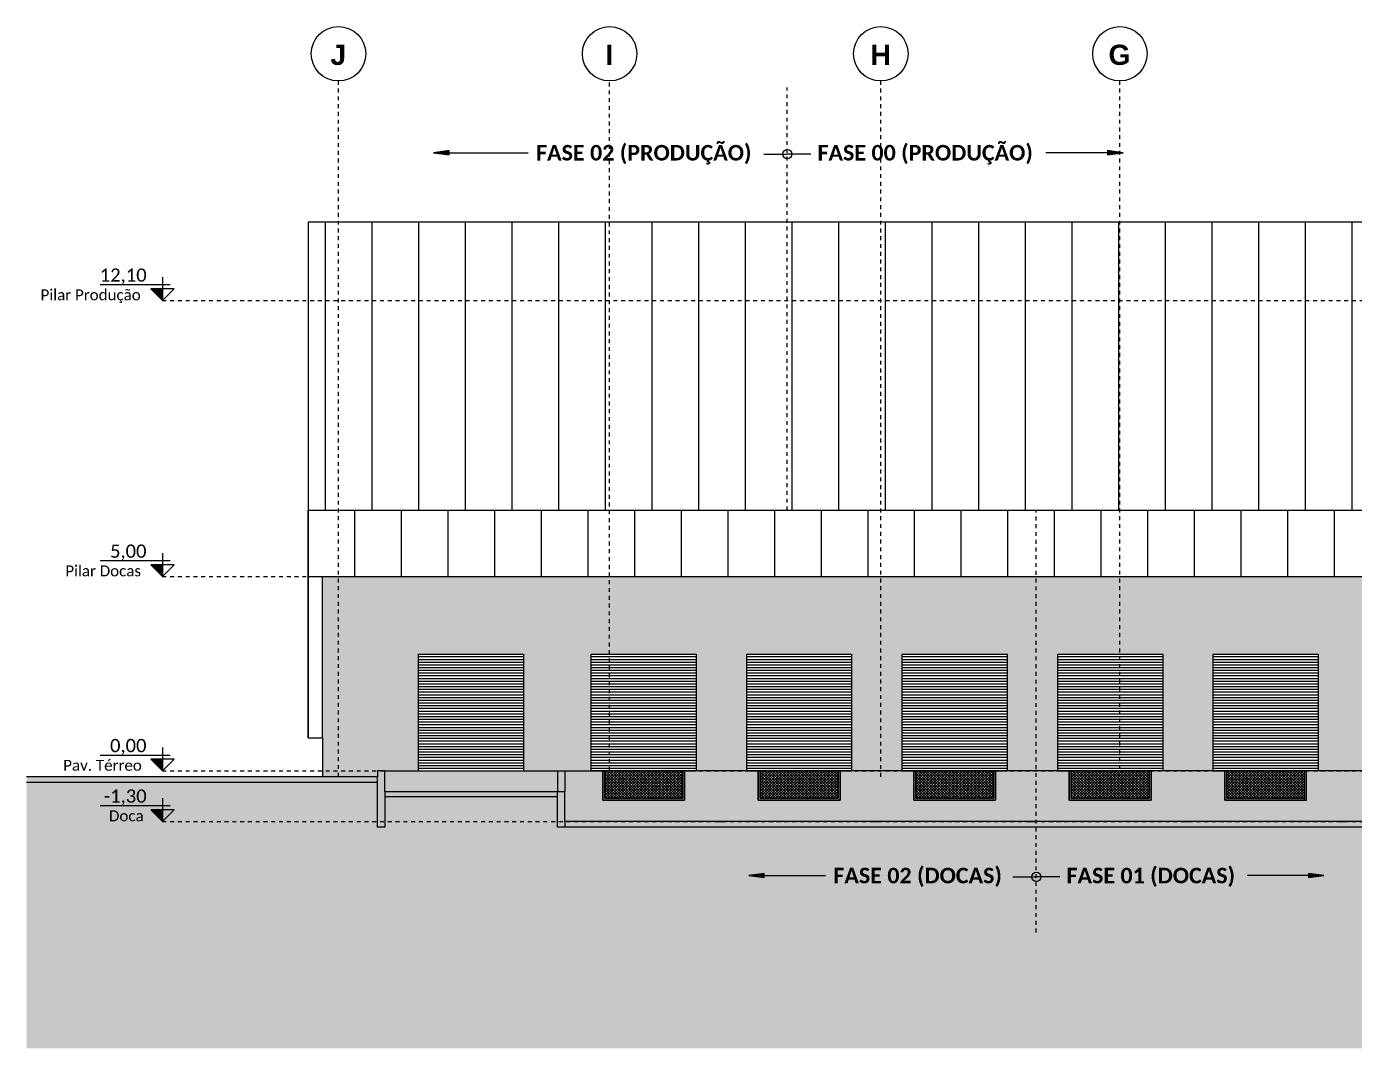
# Model space of a CAD drawing. Header units: metres. Extents: x -3 to 469, y -13 to 19.
# Drawn here: x 355.84 to 389.99, y -7.14 to 19.15 of the extents above; entities that cross this region are included whole.
import ezdxf

# ---------------------------------------------------------------- set-up
doc = ezdxf.new("R2010")
doc.units = ezdxf.units.M
for name, pattern in [('_Tracejado médio', [0.004, 0.003, -0.001]), ('Center', [0.03, 0.012, -0.006, 0.006, -0.006]), ('Grid Line', [0.022225, 0.0127, -0.003175, 0.003175, -0.003175]), ('Grid Line 1_2_', [0.022225, 0.0127, -0.003175, 0.003175, -0.003175])]:
    doc.linetypes.add(name, pattern=pattern)
for name, color, linetype, lineweight in [('A-DETL-1', 7, 'Continuous', 20), ('A-DETL-2', 7, 'Continuous', 15), ('A-DETL-4', 7, 'Continuous', 5), ('A-DETL-5', 7, 'Continuous', 9), ('A-DOOR-HDLN', 7, '_Tracejado médio', 5), ('A-FLOR', 7, 'Continuous', 9), ('A-FLOR-1', 7, 'Continuous', 20), ('A-FLOR-LEVL', 7, 'Continuous', 5), ('A-FLOR-MCUT', 7, 'Continuous', 9), ('A-WALL', 7, 'Continuous', 9), ('A-WALL-2', 7, 'Continuous', 20), ('C-PRKG', 7, 'Continuous', 5), ('G-ANNO-TEXT', 7, 'Continuous', 5), ('I-WALL', 7, 'Continuous', 9), ('Q-SPCQ', 7, 'Continuous', 5), ('S-GRID-IDEN', 7, 'Continuous', 5), ('S-GRID-IDEN-1', 7, 'Continuous', 18)]:
    doc.layers.add(name, color=color, linetype=linetype, lineweight=lineweight)
for name, color, linetype, lineweight, true_color in [('A-DETL-6', 1, 'Grid Line 1_2_', 5, 0xff0000), ('A-DETL-GENF-1', 7, 'Continuous', 5, 0xb8a087), ('A-DOOR-3', 7, 'Continuous', 5, 0x2e2e2e), ('A-FLOR-LEVL-1', 7, 'Continuous', 5, 0x232323), ('A-FLOR-LEVL-2', 7, 'Center', 5, 0x0080c0), ('A-FLOR-PATT-1', 7, 'Continuous', 9, 0x74756c), ('A-FLOR-PATT-10', 7, 'Continuous', 5, 0xdbdad7), ('A-FLOR-PATT-9', 7, 'Continuous', 5, 0x74756c), ('A-WALL-PATT-1', 7, 'Continuous', 5, 0xe3e2df), ('A-WALL-PATT-2', 7, 'Continuous', 5, 0x5f5f5f), ('A-WALL-PATT-3', 7, 'Continuous', 5, 0x515151), ('A-WALL-PATT-5', 7, 'Continuous', 9, 0xe3e2df), ('A-WALL-PATT-8', 7, 'Continuous', 9, 0x74756c), ('Q-SPCQ-1', 7, 'Continuous', 5, 0xd8d6cf), ('Q-SPCQ-2', 7, 'Continuous', 5, 0x292929), ('S-GRID-1', 9, 'Grid Line', 5, 0x808080)]:
    doc.layers.add(name, color=color, linetype=linetype, lineweight=lineweight, true_color=true_color)
doc.styles.add('Arial_B', font='arialbd.ttf', dxfattribs={"height": 0.52})
doc.styles.add('Calibri', font='calibri.ttf', dxfattribs={"height": 0.34})
doc.styles.add('Calibri_1', font='calibri.ttf', dxfattribs={"height": 0.28})
doc.styles.add('Calibri_B', font='calibrib.ttf', dxfattribs={"height": 0.4})
pattern_1 = [(90, (363.078, 0), (-1.2, 7e-17), [])]

# ---------------------------------------------------------------- blocks, each defined once
blk = doc.blocks.new('SPE-___-Niveladora - 2500 x 2050 x 700 mm-4140896-FACHADA 04')
at = {"layer": 'Q-SPCQ-1'}
blk.add_hatch(color=256, dxfattribs=at).paths.add_polyline_path([(-43.071, -0.751), (-40.969, -0.751), (-40.969, 0.002), (-41.02, 0), (-41.02, -0.7), (-43.02, -0.7), (-43.02, 0.002), (-43.071, 0.002), (-43.071, -0.7)])
at = {"layer": 'Q-SPCQ-2'}
h = blk.add_hatch(dxfattribs=at)
h.set_pattern_fill('FP_88', color=256, style=0, pattern_type=2)
h.set_pattern_definition([(45, (-42.02, -0.35), (-0.0353553, 0.0353553), []), (135, (-42.02, -0.35), (-0.0353553, -0.0353553), [])])
h.paths.add_polyline_path([(-42.377, -0.7), (-41.02, -0.7), (-41.02, 0), (-43.02, 0), (-43.02, -0.7)])
at = {"layer": 'Q-SPCQ'}
for p, q in [((-43.02, 0.002), (-43.071, 0.002)), ((-43.071, 0.002), (-43.071, -0.751)), ((-43.02, -0.7), (-43.02, 0.002)), ((-43.02, 0), (-43.02, -0.7)), ((-41.02, 0), (-43.02, 0)), ((-40.969, 0.002), (-41.02, 0.002)), ((-41.02, 0.002), (-41.02, -0.7)), ((-41.02, -0.7), (-41.02, 0)), ((-40.969, -0.751), (-40.969, 0.002)), ((-43.071, -0.751), (-40.969, -0.751)), ((-43.02, -0.7), (-41.02, -0.7)), ((-41.02, -0.7), (-43.02, -0.7))]:
    blk.add_line(p, q, dxfattribs=at)
blk = doc.blocks.new('_DOR-___-PortaAçoEnrolar - 270X300 2-4882972-FACHADA 04')
at = {"layer": 'A-DOOR-3'}
h = blk.add_hatch(dxfattribs=at)
h.set_pattern_fill('FP_90', color=256, style=0, pattern_type=2)
h.set_pattern_definition([(180, (-45.41, 0), (9e-18, 0.07), [])])
h.paths.add_polyline_path([(-44.67, 0), (-44.67, 3), (-47.37, 3), (-47.37, 0), (-44.9692, 0)])
blk = doc.blocks.new('_DOR-___-PortaAçoEnrolar - PF01_2-270X300-4424322-FACHADA 04')
at = {"layer": 'A-DOOR-3'}
h = blk.add_hatch(dxfattribs=at)
h.set_pattern_fill('FP_91', color=256, style=0, pattern_type=2)
h.set_pattern_definition([(180, (-33.41, 0), (9e-18, 0.07), [])])
h.paths.add_polyline_path([(-35.071, 0), (-35.071, 0.002), (-32.67, 0.002), (-32.67, 3), (-35.37, 3), (-35.37, 0)])
blk = doc.blocks.new('Vaga de estacionamento - 400X1800-4454656-FACHADA 04')
at = {"layer": 'C-PRKG'}
for p, q in [((-20.0962, -1.3), (-20.0962, -1.296825)), ((-20.0962, -1.296825), (-19.9946, -1.296825)), ((-19.9946, -1.296825), (-20.0962, -1.296825)), ((-20.0962, -1.296825), (-20.0962, -1.3)), ((-20.0962, -1.3), (-19.9946, -1.3)), ((-19.9946, -1.296825), (-19.9946, -1.3)), ((-19.9946, -1.3), (-19.9946, -1.296825))]:
    blk.add_line(p, q, dxfattribs=at)
blk = doc.blocks.new('Nível - _COTA DE NÍVEL CORTE _Level Heads_-539426-FACHADA 04')
at = {"layer": 'A-FLOR-LEVL-1'}
blk.add_hatch(color=256, dxfattribs=at).paths.add_polyline_path([(-58.399, 0.3), (-58.699, 0.3), (-58.399, 0)])
at = {"layer": 'A-FLOR-LEVL'}
for p, q in [((-58.199, 0.4), (-59.999, 0.4)), ((-58.399, 0.6), (-58.399, 0)), ((-58.099, 0.3), (-58.699, 0.3)), ((-58.699, 0.3), (-58.399, 0)), ((-58.099, 0.3), (-58.399, 0))]:
    blk.add_line(p, q, dxfattribs=at)
blk = doc.blocks.new('Eixo - CABEÇA DE EIXO - PRETO-498843-FACHADA 04')
at = {"layer": 'S-GRID-IDEN-1'}
blk.add_circle((-7.58, 18.445), 0.7, dxfattribs=at)

msp = doc.modelspace()

# ---------------------------------------------------------------- hatches: boundary and pattern name
at = {"layer": 'A-DETL-GENF-1'}
h = msp.add_hatch(dxfattribs=at)
h.set_pattern_fill('FP_98', color=256, style=0, pattern_type=2)
h.set_pattern_definition([(45, (385.194, 0), (0, 1.79605), [1.27, -1.27]), (45, (385.531, -0.3368), (0, 1.79605), [1.27, -1.27]), (45, (385.867, -0.6735), (0, 1.79605), [1.27, -1.27]), (135, (385.194, 0.2245), (-1.79605, 1e-16), [1.27, -1.27]), (135, (385.531, 0.5613), (-1.79605, 1e-16), [1.27, -1.27]), (135, (385.867, 0.898), (-1.79605, 1e-16), [1.27, -1.27])])
h.paths.add_polyline_path([(441.648, -7.138), (441.708, -7.138), (433.308, -5.186), (432.777, -5.186), (426.545, -4.306), (421.02, -4.276), (417.519, -1.637), (417.181, -1.3), (410.648, -1.3), (410.648, -1.45), (369.493, -1.45), (369.493, -0.67), (365.048, -0.67), (365.048, -1.45), (364.858, -1.45), (364.858, -0.3), (355.835, -0.3), (355.835, -7.138), (439.903, -7.138)])
at = {"layer": 'A-FLOR-PATT-1'}
msp.add_hatch(color=256, dxfattribs=at).paths.add_polyline_path([(364.843, -0.3), (364.858, -0.3), (364.858, -0.15), (355.835, -0.15), (355.835, -0.3), (363.341, -0.3)])
at = {"layer": 'A-FLOR-PATT-10'}
msp.add_hatch(color=256, dxfattribs=at).paths.add_polyline_path([(365.92, -0.535), (369.493, -0.535), (369.493, 0), (365.048, 0), (365.048, -0.535)])
at = {"layer": 'A-FLOR-PATT-9'}
for points in [[(369.346, -0.67), (369.493, -0.67), (369.493, -0.535), (365.048, -0.535), (365.048, -0.67), (367.845, -0.67)], [(369.683, -1.45), (401.632, -1.45), (401.632, -1.3), (369.683, -1.3)]]:
    msp.add_hatch(color=256, dxfattribs=at).paths.add_polyline_path(points)
at = {"layer": 'A-WALL-PATT-1'}
msp.add_hatch(color=256, dxfattribs=at).paths.add_polyline_path([(369.683, -0.535), (369.683, 0), (369.493, 0), (369.493, -0.535)])
at = {"layer": 'A-WALL-PATT-2'}
h = msp.add_hatch(dxfattribs=at)
h.set_pattern_fill('FP_86', color=256, style=0, pattern_type=2)
h.set_pattern_definition([(90, (415.128, 0), (-1.2, 7e-17), [])])
h.paths.add_polyline_path([(417.948, 0.85), (418.176, 0.85), (418.176, 14.113), (363.078, 14.113), (363.078, 6.7), (417.851, 6.7), (417.851, 5), (417.551, 5), (417.551, 1.023), (417.558, 1.023), (417.558, 1.006), (417.574, 1.004), (417.572, 0.994), (417.558, 0.993), (417.558, 0.977), (417.551, 0.977), (417.551, 0.85), (417.854, 0.85)])
h.paths.add_polyline_path([(417.581, 0.993), (417.585, 0.995), (417.589, 0.996), (417.591, 0.996), (417.592, 0.993), (417.582, 0.993)])
h.paths.add_polyline_path([(417.574, 0.992), (417.581, 1), (417.581, 0.993)])
h.paths.add_polyline_path([(417.581, 1), (417.574, 1.008), (417.581, 1.007)])
h.paths.add_polyline_path([(417.588, 1), (417.583, 1.008), (417.588, 1.007)])
h = msp.add_hatch(dxfattribs=at)
h.set_pattern_fill('FP_83', color=256, style=0, pattern_type=2)
h.set_pattern_definition(pattern_1)
h.paths.add_polyline_path([(363.078, 5), (417.811, 5), (417.811, 6.7), (363.078, 6.7), (363.078, 5.221)])
h = msp.add_hatch(dxfattribs=at)
h.set_pattern_fill('FP_83', color=256, style=0, pattern_type=2)
h.set_pattern_definition(pattern_1)
h.paths.add_polyline_path([(363.118, 0.85), (363.118, 5), (363.078, 5), (363.078, 0.85)])
h = msp.add_hatch(dxfattribs=at)
h.set_pattern_fill('FP_83', color=256, style=0, pattern_type=2)
h.set_pattern_definition(pattern_1)
h.paths.add_polyline_path([(363.341, 0.85), (363.445, 0.85), (363.445, 5), (363.118, 5), (363.118, 0.85)])
at = {"layer": 'A-WALL-PATT-3'}
h = msp.add_hatch(dxfattribs=at)
h.set_pattern_fill('FP_89', color=256, style=0, pattern_type=2)
h.set_pattern_definition([(0, (363.44495, 0), (0, 0.2), []), (90, (363.44495, 0), (-0.2, 0.2), [0.2, -0.2])])
h.paths.add_polyline_path([(364.092, -0.15), (364.858, -0.15), (364.858, 0), (365.92, 0), (365.92, 3), (368.62, 3), (368.62, 0), (370.358, 0), (370.358, 3), (373.058, 3), (373.058, 0), (374.358, 0), (374.358, 3), (377.058, 3), (377.058, 0), (378.358, 0), (378.358, 3), (381.058, 3), (381.058, 0), (382.358, 0), (382.358, 3), (385.058, 3), (385.058, 0), (386.358, 0), (386.358, 3), (389.058, 3), (389.058, 0), (390.358, 0), (390.358, 3), (393.058, 3), (393.058, 0), (394.358, 0), (394.358, 3), (397.058, 3), (397.058, 0), (398.358, 0), (398.358, 3), (401.058, 3), (401.058, 0), (401.732, 0), (401.732, 1.085), (401.738, 1.094), (401.747, 1.099), (401.757, 1.099), (401.766, 1.094), (401.771, 1.085), (401.772, 1.069), (401.772, 0.826), (401.83, 0.824), (401.832, 0.893), (401.836, 0.91), (401.844, 0.916), (401.854, 0.918), (401.866, 0.912), (401.868, 0.91), (401.872, 0.876), (401.872, 0), (402.123, 0), (402.123, 2.12), (403.183, 2.12), (403.183, 0), (403.393, 0), (403.394, 0.897), (403.403, 0.915), (403.416, 0.918), (403.427, 0.912), (403.429, 0.908), (403.433, 0.876), (403.433, 0.826), (403.471, 0.826), (403.471, 0.839), (403.483, 0.839), (403.483, 5), (363.445, 5), (363.445, -0.15), (363.717, -0.15)])
h.paths.add_polyline_path([(403.433, 0), (403.483, 0), (403.483, 0.099), (403.471, 0.101), (403.471, 0.113), (403.433, 0.113), (403.433, 0.007)])
h.paths.add_polyline_path([(401.83, 0.82), (401.832, 0.823), (401.83, 0.822)])
h.paths.add_polyline_path([(401.83, 0.603), (401.832, 0.607), (401.83, 0.814), (401.772, 0.814), (401.772, 0.606), (401.83, 0.604)])
h.paths.add_polyline_path([(401.83, 0.6), (401.832, 0.603), (401.83, 0.602)])
h.paths.add_polyline_path([(401.83, 0.371), (401.832, 0.375), (401.83, 0.594), (401.772, 0.594), (401.772, 0.374), (401.83, 0.372)])
h.paths.add_polyline_path([(401.83, 0.368), (401.832, 0.371), (401.83, 0.369)])
h.paths.add_polyline_path([(401.83, 0.151), (401.832, 0.155), (401.83, 0.362), (401.772, 0.362), (401.772, 0.154), (401.83, 0.152)])
h.paths.add_polyline_path([(401.83, 0.148), (401.832, 0.151), (401.83, 0.149)])
h.paths.add_polyline_path([(401.832, 0), (401.83, 0.142), (401.772, 0.142), (401.772, 0), (401.81, 0)])
h.paths.add_polyline_path([(403.465, 0.124), (403.471, 0.124), (403.471, 0.138), (403.483, 0.138), (403.483, 0.319), (403.471, 0.321), (403.471, 0.333), (403.433, 0.333), (403.433, 0.124)])
h.paths.add_polyline_path([(403.434, 0.344), (403.471, 0.344), (403.471, 0.358), (403.483, 0.358), (403.483, 0.581), (403.471, 0.583), (403.471, 0.594), (403.433, 0.594), (403.433, 0.344)])
h.paths.add_polyline_path([(403.471, 0.606), (403.471, 0.619), (403.483, 0.619), (403.483, 0.801), (403.471, 0.803), (403.471, 0.814), (403.433, 0.814), (403.433, 0.606)])
at = {"layer": 'A-WALL-PATT-5'}
msp.add_hatch(color=256, dxfattribs=at).paths.add_polyline_path([(372.759, -1.3), (401.632, -1.3), (401.632, 0), (400.759, 0), (400.759, -0.751), (398.657, -0.751), (398.657, 0), (396.759, 0), (396.759, -0.751), (394.657, -0.751), (394.657, 0), (392.759, 0), (392.759, -0.751), (390.657, -0.751), (390.657, 0), (388.708, 0), (388.708, -0.751), (386.657, -0.751), (386.657, 0), (384.759, 0), (384.759, -0.751), (382.657, -0.751), (382.657, 0), (380.759, 0), (380.759, -0.751), (378.657, -0.751), (378.657, 0), (376.759, 0), (376.759, -0.751), (374.657, -0.751), (374.657, 0), (372.759, 0), (372.759, -0.751), (370.657, -0.751), (370.657, 0), (369.683, 0), (369.683, -1.3), (372.466, -1.3)])
at = {"layer": 'A-WALL-PATT-8'}
for points in [[(364.858, -1.45), (365.048, -1.45), (365.048, 0), (364.858, 0), (364.858, -0.958)], [(369.493, -1.45), (369.683, -1.45), (369.683, -0.535), (369.493, -0.535), (369.493, -0.958)]]:
    msp.add_hatch(color=256, dxfattribs=at).paths.add_polyline_path(points)
at = {"layer": 'G-ANNO-TEXT'}
for points in [[(366.303, 15.9), (366.703, 15.847), (366.703, 15.953)], [(384.038, 15.9), (383.638, 15.953), (383.638, 15.847)], [(374.411, -2.691), (374.811, -2.744), (374.811, -2.638)], [(389.205, -2.691), (388.805, -2.638), (388.805, -2.744)]]:
    msp.add_hatch(color=256, dxfattribs=at).paths.add_polyline_path(points)

# ---------------------------------------------------------------- linework, layer by layer
at = {"layer": 'A-DETL-1'}
for p, q in [((417.851, 6.7), (363.078, 6.7)), ((363.078, 6.7), (363.078, 5)), ((363.078, 5), (417.851, 5)), ((364.858, -0.3), (355.835, -0.3)), ((364.858, -1.45), (364.858, -0.3)), ((365.048, -1.45), (364.858, -1.45)), ((410.648, -1.45), (369.493, -1.45))]:
    msp.add_line(p, q, dxfattribs=at)
at = {"layer": 'A-DETL-2'}
for p, q in [((418.216, 14.113), (363.078, 14.113)), ((363.078, 14.113), (363.078, 0.85)), ((363.445, 0.85), (363.445, 5)), ((363.078, 0.85), (363.445, 0.85))]:
    msp.add_line(p, q, dxfattribs=at)
at = {"layer": 'A-DETL-4'}
for p, q in [((374.795, 15.866), (375.403, 15.866)), ((376.01, 15.866), (375.403, 15.866)), ((381.201, -2.725), (381.808, -2.725)), ((382.415, -2.725), (381.808, -2.725))]:
    msp.add_line(p, q, dxfattribs=at)
for centre in [(375.403, 15.866), (381.808, -2.725)]:
    msp.add_circle(centre, 0.12, dxfattribs=at)
at = {"layer": 'A-DETL-5'}
for p, q in [((369.493, -0.67), (365.048, -0.67)), ((365.048, -0.67), (365.048, -1.45)), ((369.493, -1.45), (369.493, -0.67))]:
    msp.add_line(p, q, dxfattribs=at)
at = {"layer": 'A-DETL-6'}
for p, q in [((375.403, 6.7), (375.403, 17.58)), ((381.808, -4.155), (381.808, 6.7))]:
    msp.add_line(p, q, dxfattribs=at)
at = {"layer": 'A-FLOR'}
for p, q in [((365.048, 0), (369.493, 0)), ((369.493, 0), (369.493, -0.535))]:
    msp.add_line(p, q, dxfattribs=at)
at = {"layer": 'A-FLOR-1'}
for p, q in [((364.858, -0.15), (355.835, -0.15)), ((369.493, -0.535), (365.048, -0.535)), ((365.048, -0.535), (365.048, -0.67)), ((369.493, -0.67), (369.493, -0.535)), ((410.498, -1.3), (369.683, -1.3)), ((369.683, -1.3), (369.683, -1.45))]:
    msp.add_line(p, q, dxfattribs=at)
at = {"layer": 'A-FLOR-LEVL-2'}
for p, q in [((359.329, 12.1), (425.744, 12.1)), ((359.329, 5), (425.744, 5)), ((359.329, 0), (425.744, 0)), ((359.329, -1.3), (425.744, -1.3))]:
    msp.add_line(p, q, dxfattribs=at)
at = {"layer": 'A-FLOR-MCUT'}
msp.add_line((364.858, -0.3), (364.858, -0.15), dxfattribs=at)
at = {"layer": 'A-WALL'}
for p, q in [((418.216, 14.113), (363.078, 14.113)), ((363.078, 14.113), (363.078, 0.85)), ((417.851, 6.7), (363.078, 6.7)), ((363.078, 5), (417.851, 5)), ((363.445, 0.85), (363.445, 5)), ((363.078, 0.85), (363.445, 0.85)), ((369.683, 0), (369.683, -0.535)), ((370.657, 0), (370.358, 0)), ((370.657, -0.751), (370.657, 0)), ((374.657, 0), (372.759, 0)), ((372.759, 0), (372.759, -0.751)), ((374.657, -0.751), (374.657, 0)), ((378.657, 0), (376.759, 0)), ((376.759, 0), (376.759, -0.751)), ((378.657, -0.751), (378.657, 0)), ((382.657, 0), (380.759, 0)), ((380.759, 0), (380.759, -0.751)), ((382.657, -0.751), (382.657, 0)), ((386.657, 0), (384.759, 0)), ((384.759, 0), (384.759, -0.751)), ((386.657, -0.751), (386.657, 0)), ((390.657, 0), (388.708, 0)), ((388.708, 0), (388.708, -0.751)), ((372.759, -0.751), (370.657, -0.751)), ((376.759, -0.751), (374.657, -0.751)), ((380.759, -0.751), (378.657, -0.751)), ((384.759, -0.751), (382.657, -0.751)), ((388.708, -0.751), (386.657, -0.751))]:
    msp.add_line(p, q, dxfattribs=at)
at = {"layer": 'A-WALL-2'}
for p, q in [((365.048, 0), (364.858, 0)), ((364.858, 0), (364.858, -0.15)), ((365.048, -0.535), (365.048, 0)), ((369.683, -0.535), (369.493, -0.535)), ((369.683, -1.3), (369.683, -0.535))]:
    msp.add_line(p, q, dxfattribs=at)
at = {"layer": 'G-ANNO-TEXT'}
for p, q in [((366.703, 15.953), (366.303, 15.9)), ((366.303, 15.9), (366.703, 15.847)), ((366.303, 15.9), (368.741, 15.9)), ((366.703, 15.847), (366.703, 15.953)), ((382.612, 15.9), (382.055, 15.9)), ((384.038, 15.9), (382.612, 15.9)), ((384.038, 15.9), (383.638, 15.953)), ((383.638, 15.953), (383.638, 15.847)), ((383.638, 15.847), (384.038, 15.9)), ((374.811, -2.638), (374.411, -2.691)), ((374.411, -2.691), (374.811, -2.744)), ((374.411, -2.691), (376.096, -2.691)), ((374.811, -2.744), (374.811, -2.638)), ((376.096, -2.691), (376.387, -2.691)), ((387.519, -2.691), (387.229, -2.691)), ((389.205, -2.691), (387.519, -2.691)), ((389.205, -2.691), (388.805, -2.638)), ((388.805, -2.638), (388.805, -2.744)), ((388.805, -2.744), (389.205, -2.691))]:
    msp.add_line(p, q, dxfattribs=at)
at = {"layer": 'I-WALL'}
for p, q in [((365.92, 0), (365.92, 3)), ((365.92, 3), (368.62, 3)), ((368.62, 3), (368.62, 0)), ((370.358, 0), (370.358, 3)), ((370.358, 3), (373.058, 3)), ((373.058, 3), (373.058, 0)), ((374.358, 0), (374.358, 3)), ((374.358, 3), (377.058, 3)), ((377.058, 3), (377.058, 0)), ((378.358, 0), (378.358, 3)), ((378.358, 3), (381.058, 3)), ((381.058, 3), (381.058, 0)), ((382.358, 0), (382.358, 3)), ((382.358, 3), (385.058, 3)), ((385.058, 3), (385.058, 0)), ((386.358, 0), (386.358, 3)), ((386.358, 3), (389.058, 3)), ((389.058, 3), (389.058, 0)), ((363.445, 0.85), (363.445, -0.15)), ((369.493, 0), (370.358, 0))]:
    msp.add_line(p, q, dxfattribs=at)
at = {"layer": 'S-GRID-1'}
for p, q in [((363.858, -0.15), (363.858, 17.745)), ((370.833, 0.002), (370.833, 17.745)), ((377.808, -0.15), (377.808, 17.745)), ((383.958, -0.15), (383.958, 17.745))]:
    msp.add_line(p, q, dxfattribs=at)

# ---------------------------------------------------------------- block references
at = {"layer": 'A-DOOR-HDLN'}
for name, p in [('_DOR-___-PortaAçoEnrolar - 270X300 2-4882972-FACHADA 04', (413.29, 0)), ('_DOR-___-PortaAçoEnrolar - 270X300 2-4882972-FACHADA 04', (417.728, 0)), ('_DOR-___-PortaAçoEnrolar - 270X300 2-4882972-FACHADA 04', (421.728, 0)), ('_DOR-___-PortaAçoEnrolar - 270X300 2-4882972-FACHADA 04', (425.728, 0)), ('_DOR-___-PortaAçoEnrolar - PF01_2-270X300-4424322-FACHADA 04', (417.728, 0)), ('_DOR-___-PortaAçoEnrolar - PF01_2-270X300-4424322-FACHADA 04', (421.728, 0))]:
    msp.add_blockref(name, p, dxfattribs=at)
at = {"layer": 'A-FLOR-LEVL-1'}
for p in [(417.728, 12.1), (417.728, 5), (417.728, 0), (417.728, -1.3)]:
    msp.add_blockref('Nível - _COTA DE NÍVEL CORTE _Level Heads_-539426-FACHADA 04', p, dxfattribs=at)
at = {"layer": 'C-PRKG'}
for p in [(393.728, 0), (397.728, 0), (401.728, 0), (405.728, 0), (409.728, 0)]:
    msp.add_blockref('Vaga de estacionamento - 400X1800-4454656-FACHADA 04', p, dxfattribs=at)
at = {"layer": 'Q-SPCQ'}
for p in [(413.728, 0), (417.728, 0), (421.728, 0), (425.728, 0), (429.728, 0)]:
    msp.add_blockref('SPE-___-Niveladora - 2500 x 2050 x 700 mm-4140896-FACHADA 04', p, dxfattribs=at)
at = {"layer": 'S-GRID-IDEN-1'}
for p in [(371.438, 0), (378.413, 0), (385.388, 0), (391.538, 0)]:
    msp.add_blockref('Eixo - CABEÇA DE EIXO - PRETO-498843-FACHADA 04', p, dxfattribs=at)

# ---------------------------------------------------------------- texts
at = {"layer": 'A-FLOR-LEVL', "attachment_point": 1}
for s, insert, char_height, width, style in [('12,10', (357.718, 12.923), 0.34, 1.44304, 'Calibri'), ('Pilar Produção', (356.196, 12.385), 0.28, 3.28692, 'Calibri_1'), ('5,00', (357.982, 5.823), 0.34, 1.12236, 'Calibri'), ('Pilar Docas', (356.832, 5.285), 0.28, 2.5173, 'Calibri_1'), ('0,00', (357.982, 0.823), 0.34, 1.12236, 'Calibri'), ('Pav. Térreo', (356.778, 0.285), 0.28, 2.58143, 'Calibri_1'), ('-1,30', (357.824, -0.477), 0.34, 1.31477, 'Calibri'), ('Doca', (357.956, -1.015), 0.28, 1.15443, 'Calibri_1')]:
    msp.add_mtext(s, dxfattribs=dict(at, insert=insert, char_height=char_height, width=width, style=style))
at = {"layer": 'G-ANNO-TEXT', "char_height": 0.4, "attachment_point": 1, "style": 'Calibri_B'}
for s, insert, width in [('FASE 02 (PRODUÇÃO)', (368.941, 16.1), 6.87848), ('FASE 00 (PRODUÇÃO)', (376.179, 16.1), 6.87848), ('FASE 02 (DOCAS)', (376.587, -2.491), 5.38734), ('FASE 01 (DOCAS)', (382.584, -2.491), 5.38734)]:
    msp.add_mtext(s, dxfattribs=dict(at, insert=insert, width=width))
at = {"layer": 'S-GRID-IDEN', "char_height": 0.52, "attachment_point": 1, "style": 'Arial_B'}
for s, insert, width in [('\\fArial|b1|i0|c0|p34|;J', (363.651, 18.679), 0.49705), ('\\fArial|b1|i0|c0|p34|;I', (370.725, 18.679), 0.25654), ('\\fArial|b1|i0|c0|p34|;H', (377.542, 18.679), 0.64135), ('\\fArial|b1|i0|c0|p34|;G', (383.665, 18.679), 0.70548)]:
    msp.add_mtext(s, dxfattribs=dict(at, insert=insert, width=width))

doc.saveas('drawing.dxf')
